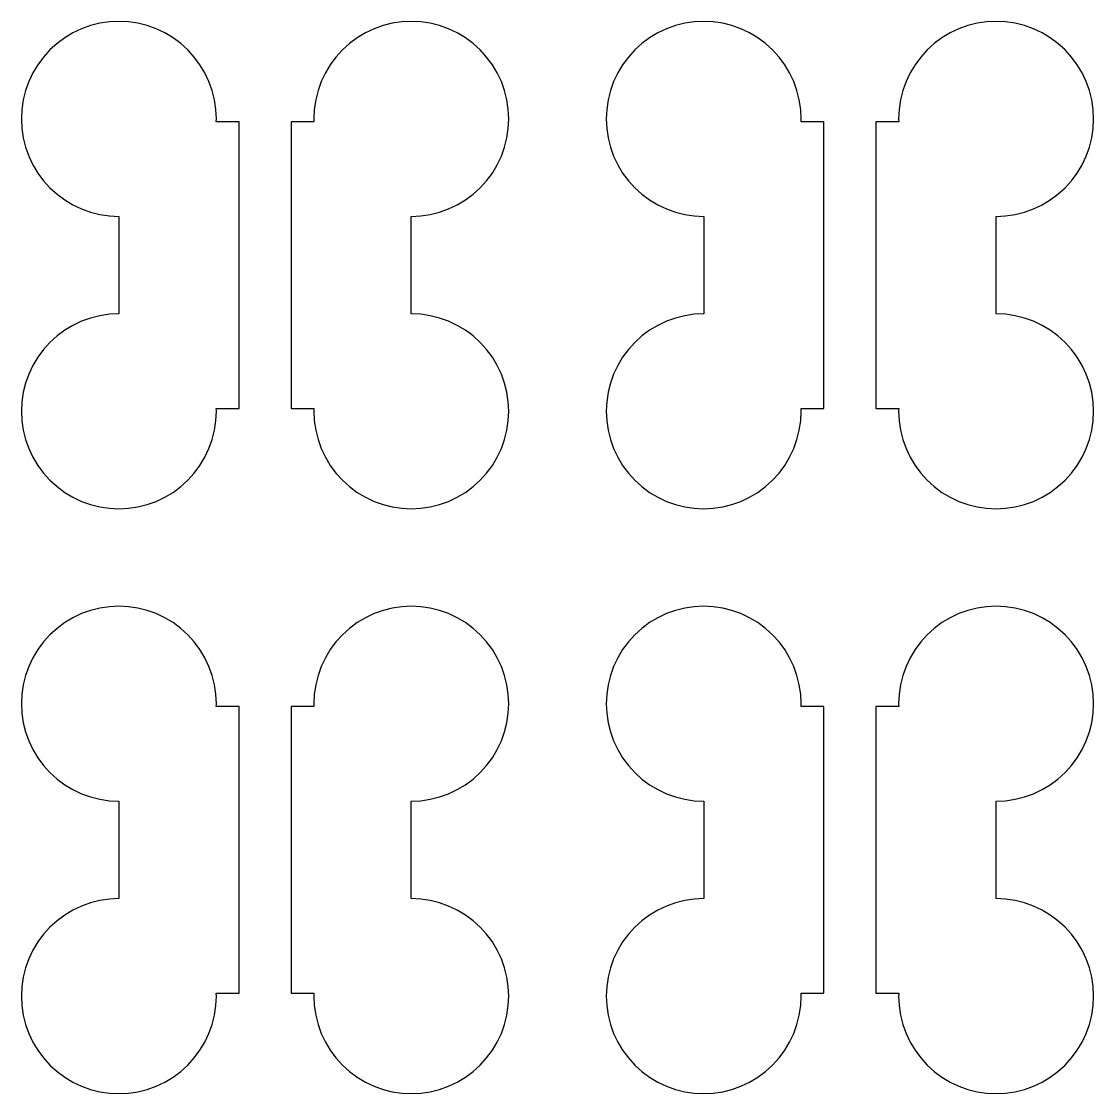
# Model space of a CAD drawing. Extents: x 0 to 72, y 0 to 108.
# Drawn here: x 18.75 to 35.25, y 9.75 to 26.25 of the extents above; entities that cross this region are included whole.
import ezdxf

# ---------------------------------------------------------------- set-up
doc = ezdxf.new("R2010")
doc.units = 0

msp = doc.modelspace()

# ---------------------------------------------------------------- linework, layer by layer
for p, q in [((20.103, 26.2428), (19.9574, 26.2212)), ((20.25, 26.25), (20.103, 26.2428)), ((20.397, 26.2428), (20.25, 26.25)), ((20.5426, 26.2212), (20.397, 26.2428)), ((24.603, 26.2428), (24.4574, 26.2212)), ((24.75, 26.25), (24.603, 26.2428)), ((24.897, 26.2428), (24.75, 26.25)), ((25.0426, 26.2212), (24.897, 26.2428)), ((29.103, 26.2428), (28.9574, 26.2212)), ((29.25, 26.25), (29.103, 26.2428)), ((29.397, 26.2428), (29.25, 26.25)), ((29.5426, 26.2212), (29.397, 26.2428)), ((33.603, 26.2428), (33.4574, 26.2212)), ((33.75, 26.25), (33.603, 26.2428)), ((33.897, 26.2428), (33.75, 26.25)), ((34.0426, 26.2212), (33.897, 26.2428)), ((19.5429, 26.0729), (19.4167, 25.9972)), ((19.676, 26.1358), (19.5429, 26.0729)), ((19.8146, 26.1854), (19.676, 26.1358)), ((19.9574, 26.2212), (19.8146, 26.1854)), ((20.6854, 26.1854), (20.5426, 26.2212)), ((20.824, 26.1358), (20.6854, 26.1854)), ((20.9571, 26.0729), (20.824, 26.1358)), ((21.0834, 25.9972), (20.9571, 26.0729)), ((24.0429, 26.0729), (23.9166, 25.9972)), ((24.176, 26.1358), (24.0429, 26.0729)), ((24.3146, 26.1854), (24.176, 26.1358)), ((24.4574, 26.2212), (24.3146, 26.1854)), ((25.1854, 26.1854), (25.0426, 26.2212)), ((25.324, 26.1358), (25.1854, 26.1854)), ((25.4571, 26.0729), (25.324, 26.1358)), ((25.5833, 25.9972), (25.4571, 26.0729)), ((28.5429, 26.0729), (28.4167, 25.9972)), ((28.676, 26.1358), (28.5429, 26.0729)), ((28.8146, 26.1854), (28.676, 26.1358)), ((28.9574, 26.2212), (28.8146, 26.1854)), ((29.6854, 26.1854), (29.5426, 26.2212)), ((29.824, 26.1358), (29.6854, 26.1854)), ((29.9571, 26.0729), (29.824, 26.1358)), ((30.0834, 25.9972), (29.9571, 26.0729)), ((33.0429, 26.0729), (32.9166, 25.9972)), ((33.176, 26.1358), (33.0429, 26.0729)), ((33.3146, 26.1854), (33.176, 26.1358)), ((33.4574, 26.2212), (33.3146, 26.1854)), ((34.1854, 26.1854), (34.0426, 26.2212)), ((34.324, 26.1358), (34.1854, 26.1854)), ((34.4571, 26.0729), (34.324, 26.1358)), ((34.5833, 25.9972), (34.4571, 26.0729)), ((19.2984, 25.9095), (19.1893, 25.8107)), ((19.4167, 25.9972), (19.2984, 25.9095)), ((21.2016, 25.9095), (21.0834, 25.9972)), ((21.3107, 25.8107), (21.2016, 25.9095)), ((23.7984, 25.9095), (23.6893, 25.8107)), ((23.9166, 25.9972), (23.7984, 25.9095)), ((25.7016, 25.9095), (25.5833, 25.9972)), ((25.8107, 25.8107), (25.7016, 25.9095)), ((28.2984, 25.9095), (28.1893, 25.8107)), ((28.4167, 25.9972), (28.2984, 25.9095)), ((30.2016, 25.9095), (30.0834, 25.9972)), ((30.3107, 25.8107), (30.2016, 25.9095)), ((32.7984, 25.9095), (32.6893, 25.8107)), ((32.9166, 25.9972), (32.7984, 25.9095)), ((34.7016, 25.9095), (34.5833, 25.9972)), ((34.8107, 25.8107), (34.7016, 25.9095)), ((19.1893, 25.8107), (19.0905, 25.7016)), ((21.4095, 25.7016), (21.3107, 25.8107)), ((23.6893, 25.8107), (23.5905, 25.7016)), ((25.9095, 25.7016), (25.8107, 25.8107)), ((28.1893, 25.8107), (28.0905, 25.7016)), ((30.4095, 25.7016), (30.3107, 25.8107)), ((32.6893, 25.8107), (32.5905, 25.7016)), ((34.9095, 25.7016), (34.8107, 25.8107)), ((19.0028, 25.5833), (18.9271, 25.4571)), ((19.0905, 25.7016), (19.0028, 25.5833)), ((21.4972, 25.5833), (21.4095, 25.7016)), ((21.5729, 25.4571), (21.4972, 25.5833)), ((23.5028, 25.5833), (23.4271, 25.4571)), ((23.5905, 25.7016), (23.5028, 25.5833)), ((25.9972, 25.5833), (25.9095, 25.7016)), ((26.0729, 25.4571), (25.9972, 25.5833)), ((28.0028, 25.5833), (27.9271, 25.4571)), ((28.0905, 25.7016), (28.0028, 25.5833)), ((30.4972, 25.5833), (30.4095, 25.7016)), ((30.5729, 25.4571), (30.4972, 25.5833)), ((32.5028, 25.5833), (32.4271, 25.4571)), ((32.5905, 25.7016), (32.5028, 25.5833)), ((34.9972, 25.5833), (34.9095, 25.7016)), ((35.0729, 25.4571), (34.9972, 25.5833)), ((18.9271, 25.4571), (18.8642, 25.324)), ((21.6358, 25.324), (21.5729, 25.4571)), ((23.4271, 25.4571), (23.3642, 25.324)), ((26.1358, 25.324), (26.0729, 25.4571)), ((27.9271, 25.4571), (27.8642, 25.324)), ((30.6358, 25.324), (30.5729, 25.4571)), ((32.4271, 25.4571), (32.3642, 25.324)), ((35.1358, 25.324), (35.0729, 25.4571)), ((18.8642, 25.324), (18.8146, 25.1854)), ((21.6854, 25.1854), (21.6358, 25.324)), ((23.3642, 25.324), (23.3146, 25.1854)), ((26.1854, 25.1854), (26.1358, 25.324)), ((27.8642, 25.324), (27.8146, 25.1854)), ((30.6854, 25.1854), (30.6358, 25.324)), ((32.3642, 25.324), (32.3146, 25.1854)), ((35.1854, 25.1854), (35.1358, 25.324)), ((18.8146, 25.1854), (18.7788, 25.0426)), ((21.7212, 25.0426), (21.6854, 25.1854)), ((23.3146, 25.1854), (23.2788, 25.0426)), ((26.2212, 25.0426), (26.1854, 25.1854)), ((27.8146, 25.1854), (27.7788, 25.0426)), ((30.7212, 25.0426), (30.6854, 25.1854)), ((32.3146, 25.1854), (32.2788, 25.0426)), ((35.2212, 25.0426), (35.1854, 25.1854)), ((18.7788, 25.0426), (18.7572, 24.897)), ((21.7428, 24.897), (21.7212, 25.0426)), ((23.2788, 25.0426), (23.2572, 24.897)), ((26.2428, 24.897), (26.2212, 25.0426)), ((27.7788, 25.0426), (27.7572, 24.897)), ((30.7428, 24.897), (30.7212, 25.0426)), ((32.2788, 25.0426), (32.2572, 24.897)), ((35.2428, 24.897), (35.2212, 25.0426)), ((18.7572, 24.897), (18.75, 24.75)), ((18.75, 24.75), (18.7572, 24.603)), ((21.75, 24.75), (21.7428, 24.897)), ((21.7478, 24.705), (21.75, 24.75)), ((23.2572, 24.897), (23.25, 24.75)), ((23.25, 24.75), (23.2522, 24.705)), ((26.25, 24.75), (26.2428, 24.897)), ((26.2428, 24.603), (26.25, 24.75)), ((27.7572, 24.897), (27.75, 24.75)), ((27.75, 24.75), (27.7572, 24.603)), ((30.75, 24.75), (30.7428, 24.897)), ((30.7478, 24.705), (30.75, 24.75)), ((32.2572, 24.897), (32.25, 24.75)), ((32.25, 24.75), (32.2522, 24.705)), ((35.25, 24.75), (35.2428, 24.897)), ((35.2428, 24.603), (35.25, 24.75)), ((18.7572, 24.603), (18.7788, 24.4574)), ((22.1, 24.705), (21.7478, 24.705)), ((22.1, 20.295), (22.1, 24.705)), ((23.2522, 24.705), (22.9, 24.705)), ((22.9, 24.705), (22.9, 20.295)), ((26.2212, 24.4574), (26.2428, 24.603)), ((27.7572, 24.603), (27.7788, 24.4574)), ((31.1, 24.705), (30.7478, 24.705)), ((31.1, 20.295), (31.1, 24.705)), ((32.2522, 24.705), (31.9, 24.705)), ((31.9, 24.705), (31.9, 20.295)), ((35.2212, 24.4574), (35.2428, 24.603)), ((18.7788, 24.4574), (18.8146, 24.3146)), ((26.1854, 24.3146), (26.2212, 24.4574)), ((27.7788, 24.4574), (27.8146, 24.3146)), ((35.1854, 24.3146), (35.2212, 24.4574)), ((18.8146, 24.3146), (18.8642, 24.176)), ((26.1358, 24.176), (26.1854, 24.3146)), ((27.8146, 24.3146), (27.8642, 24.176)), ((35.1358, 24.176), (35.1854, 24.3146)), ((18.8642, 24.176), (18.9271, 24.0429)), ((26.0729, 24.0429), (26.1358, 24.176)), ((27.8642, 24.176), (27.9271, 24.0429)), ((35.0729, 24.0429), (35.1358, 24.176)), ((18.9271, 24.0429), (19.0028, 23.9166)), ((25.9972, 23.9166), (26.0729, 24.0429)), ((27.9271, 24.0429), (28.0028, 23.9166)), ((34.9972, 23.9166), (35.0729, 24.0429)), ((19.0028, 23.9166), (19.0905, 23.7984)), ((19.0905, 23.7984), (19.1893, 23.6893)), ((25.8107, 23.6893), (25.9095, 23.7984)), ((25.9095, 23.7984), (25.9972, 23.9166)), ((28.0028, 23.9166), (28.0905, 23.7984)), ((28.0905, 23.7984), (28.1893, 23.6893)), ((34.8107, 23.6893), (34.9095, 23.7984)), ((34.9095, 23.7984), (34.9972, 23.9166)), ((19.1893, 23.6893), (19.2984, 23.5905)), ((25.7016, 23.5905), (25.8107, 23.6893)), ((28.1893, 23.6893), (28.2984, 23.5905)), ((34.7016, 23.5905), (34.8107, 23.6893)), ((19.2984, 23.5905), (19.4167, 23.5028)), ((19.4167, 23.5028), (19.5429, 23.4271)), ((25.4571, 23.4271), (25.5833, 23.5028)), ((25.5833, 23.5028), (25.7016, 23.5905)), ((28.2984, 23.5905), (28.4167, 23.5028)), ((28.4167, 23.5028), (28.5429, 23.4271)), ((34.4571, 23.4271), (34.5833, 23.5028)), ((34.5833, 23.5028), (34.7016, 23.5905)), ((19.5429, 23.4271), (19.676, 23.3642)), ((19.676, 23.3642), (19.8146, 23.3146)), ((19.8146, 23.3146), (19.9574, 23.2788)), ((19.9574, 23.2788), (20.103, 23.2572)), ((24.897, 23.2572), (25.0426, 23.2788)), ((25.0426, 23.2788), (25.1854, 23.3146)), ((25.1854, 23.3146), (25.324, 23.3642)), ((25.324, 23.3642), (25.4571, 23.4271)), ((28.5429, 23.4271), (28.676, 23.3642)), ((28.676, 23.3642), (28.8146, 23.3146)), ((28.8146, 23.3146), (28.9574, 23.2788)), ((28.9574, 23.2788), (29.103, 23.2572)), ((33.897, 23.2572), (34.0426, 23.2788)), ((34.0426, 23.2788), (34.1854, 23.3146)), ((34.1854, 23.3146), (34.324, 23.3642)), ((34.324, 23.3642), (34.4571, 23.4271)), ((20.103, 23.2572), (20.25, 23.25)), ((20.25, 23.25), (20.25, 21.75)), ((24.75, 23.25), (24.897, 23.2572)), ((24.75, 21.75), (24.75, 23.25)), ((29.103, 23.2572), (29.25, 23.25)), ((29.25, 23.25), (29.25, 21.75)), ((33.75, 23.25), (33.897, 23.2572)), ((33.75, 21.75), (33.75, 23.25)), ((19.676, 21.6358), (19.5429, 21.5729)), ((19.8146, 21.6854), (19.676, 21.6358)), ((19.9574, 21.7212), (19.8146, 21.6854)), ((20.103, 21.7428), (19.9574, 21.7212)), ((20.25, 21.75), (20.103, 21.7428)), ((24.897, 21.7428), (24.75, 21.75)), ((25.0426, 21.7212), (24.897, 21.7428)), ((25.1854, 21.6854), (25.0426, 21.7212)), ((25.324, 21.6358), (25.1854, 21.6854)), ((25.4571, 21.5729), (25.324, 21.6358)), ((28.676, 21.6358), (28.5429, 21.5729)), ((28.8146, 21.6854), (28.676, 21.6358)), ((28.9574, 21.7212), (28.8146, 21.6854)), ((29.103, 21.7428), (28.9574, 21.7212)), ((29.25, 21.75), (29.103, 21.7428)), ((33.897, 21.7428), (33.75, 21.75)), ((34.0426, 21.7212), (33.897, 21.7428)), ((34.1854, 21.6854), (34.0426, 21.7212)), ((34.324, 21.6358), (34.1854, 21.6854)), ((34.4571, 21.5729), (34.324, 21.6358)), ((19.4167, 21.4972), (19.2984, 21.4095)), ((19.5429, 21.5729), (19.4167, 21.4972)), ((25.5833, 21.4972), (25.4571, 21.5729)), ((25.7016, 21.4095), (25.5833, 21.4972)), ((28.4167, 21.4972), (28.2984, 21.4095)), ((28.5429, 21.5729), (28.4167, 21.4972)), ((34.5833, 21.4972), (34.4571, 21.5729)), ((34.7016, 21.4095), (34.5833, 21.4972)), ((19.1893, 21.3107), (19.0905, 21.2016)), ((19.2984, 21.4095), (19.1893, 21.3107)), ((25.8107, 21.3107), (25.7016, 21.4095)), ((25.9095, 21.2016), (25.8107, 21.3107)), ((28.1893, 21.3107), (28.0905, 21.2016)), ((28.2984, 21.4095), (28.1893, 21.3107)), ((34.8107, 21.3107), (34.7016, 21.4095)), ((34.9095, 21.2016), (34.8107, 21.3107)), ((19.0905, 21.2016), (19.0028, 21.0834)), ((25.9972, 21.0834), (25.9095, 21.2016)), ((28.0905, 21.2016), (28.0028, 21.0834)), ((34.9972, 21.0834), (34.9095, 21.2016)), ((18.9271, 20.9571), (18.8642, 20.824)), ((19.0028, 21.0834), (18.9271, 20.9571)), ((26.0729, 20.9571), (25.9972, 21.0834)), ((26.1358, 20.824), (26.0729, 20.9571)), ((27.9271, 20.9571), (27.8642, 20.824)), ((28.0028, 21.0834), (27.9271, 20.9571)), ((35.0729, 20.9571), (34.9972, 21.0834)), ((35.1358, 20.824), (35.0729, 20.9571)), ((18.8642, 20.824), (18.8146, 20.6854)), ((26.1854, 20.6854), (26.1358, 20.824)), ((27.8642, 20.824), (27.8146, 20.6854)), ((35.1854, 20.6854), (35.1358, 20.824)), ((18.8146, 20.6854), (18.7788, 20.5426)), ((26.2212, 20.5426), (26.1854, 20.6854)), ((27.8146, 20.6854), (27.7788, 20.5426)), ((35.2212, 20.5426), (35.1854, 20.6854)), ((18.7788, 20.5426), (18.7572, 20.397)), ((26.2428, 20.397), (26.2212, 20.5426)), ((27.7788, 20.5426), (27.7572, 20.397)), ((35.2428, 20.397), (35.2212, 20.5426)), ((18.7572, 20.397), (18.75, 20.25)), ((21.75, 20.25), (21.7478, 20.295)), ((21.7478, 20.295), (22.1, 20.295)), ((22.9, 20.295), (23.2522, 20.295)), ((23.2522, 20.295), (23.25, 20.25)), ((26.25, 20.25), (26.2428, 20.397)), ((27.7572, 20.397), (27.75, 20.25)), ((30.75, 20.25), (30.7478, 20.295)), ((30.7478, 20.295), (31.1, 20.295)), ((31.9, 20.295), (32.2522, 20.295)), ((32.2522, 20.295), (32.25, 20.25)), ((35.25, 20.25), (35.2428, 20.397)), ((18.75, 20.25), (18.7572, 20.103)), ((21.7428, 20.103), (21.75, 20.25)), ((23.25, 20.25), (23.2572, 20.103)), ((26.2428, 20.103), (26.25, 20.25)), ((27.75, 20.25), (27.7572, 20.103)), ((30.7428, 20.103), (30.75, 20.25)), ((32.25, 20.25), (32.2572, 20.103)), ((35.2428, 20.103), (35.25, 20.25)), ((18.7572, 20.103), (18.7788, 19.9574)), ((21.7212, 19.9574), (21.7428, 20.103)), ((23.2572, 20.103), (23.2788, 19.9574)), ((26.2212, 19.9574), (26.2428, 20.103)), ((27.7572, 20.103), (27.7788, 19.9574)), ((30.7212, 19.9574), (30.7428, 20.103)), ((32.2572, 20.103), (32.2788, 19.9574)), ((35.2212, 19.9574), (35.2428, 20.103)), ((18.7788, 19.9574), (18.8146, 19.8146)), ((18.8146, 19.8146), (18.8642, 19.676)), ((21.6358, 19.676), (21.6854, 19.8146)), ((21.6854, 19.8146), (21.7212, 19.9574)), ((23.2788, 19.9574), (23.3146, 19.8146)), ((23.3146, 19.8146), (23.3642, 19.676)), ((26.1358, 19.676), (26.1854, 19.8146)), ((26.1854, 19.8146), (26.2212, 19.9574)), ((27.7788, 19.9574), (27.8146, 19.8146)), ((27.8146, 19.8146), (27.8642, 19.676)), ((30.6358, 19.676), (30.6854, 19.8146)), ((30.6854, 19.8146), (30.7212, 19.9574)), ((32.2788, 19.9574), (32.3146, 19.8146)), ((32.3146, 19.8146), (32.3642, 19.676)), ((35.1358, 19.676), (35.1854, 19.8146)), ((35.1854, 19.8146), (35.2212, 19.9574)), ((18.8642, 19.676), (18.9271, 19.5429)), ((21.5729, 19.5429), (21.6358, 19.676)), ((23.3642, 19.676), (23.4271, 19.5429)), ((26.0729, 19.5429), (26.1358, 19.676)), ((27.8642, 19.676), (27.9271, 19.5429)), ((30.5729, 19.5429), (30.6358, 19.676)), ((32.3642, 19.676), (32.4271, 19.5429)), ((35.0729, 19.5429), (35.1358, 19.676)), ((18.9271, 19.5429), (19.0028, 19.4167)), ((21.4972, 19.4167), (21.5729, 19.5429)), ((23.4271, 19.5429), (23.5028, 19.4167)), ((25.9972, 19.4167), (26.0729, 19.5429)), ((27.9271, 19.5429), (28.0028, 19.4167)), ((30.4972, 19.4167), (30.5729, 19.5429)), ((32.4271, 19.5429), (32.5028, 19.4167)), ((34.9972, 19.4167), (35.0729, 19.5429)), ((19.0028, 19.4167), (19.0905, 19.2984)), ((21.4095, 19.2984), (21.4972, 19.4167)), ((23.5028, 19.4167), (23.5905, 19.2984)), ((25.9095, 19.2984), (25.9972, 19.4167)), ((28.0028, 19.4167), (28.0905, 19.2984)), ((30.4095, 19.2984), (30.4972, 19.4167)), ((32.5028, 19.4167), (32.5905, 19.2984)), ((34.9095, 19.2984), (34.9972, 19.4167)), ((19.0905, 19.2984), (19.1893, 19.1893)), ((19.1893, 19.1893), (19.2984, 19.0905)), ((21.2016, 19.0905), (21.3107, 19.1893)), ((21.3107, 19.1893), (21.4095, 19.2984)), ((23.5905, 19.2984), (23.6893, 19.1893)), ((23.6893, 19.1893), (23.7984, 19.0905)), ((25.7016, 19.0905), (25.8107, 19.1893)), ((25.8107, 19.1893), (25.9095, 19.2984)), ((28.0905, 19.2984), (28.1893, 19.1893)), ((28.1893, 19.1893), (28.2984, 19.0905)), ((30.2016, 19.0905), (30.3107, 19.1893)), ((30.3107, 19.1893), (30.4095, 19.2984)), ((32.5905, 19.2984), (32.6893, 19.1893)), ((32.6893, 19.1893), (32.7984, 19.0905)), ((34.7016, 19.0905), (34.8107, 19.1893)), ((34.8107, 19.1893), (34.9095, 19.2984)), ((19.2984, 19.0905), (19.4167, 19.0028)), ((19.4167, 19.0028), (19.5429, 18.9271)), ((20.9571, 18.9271), (21.0834, 19.0028)), ((21.0834, 19.0028), (21.2016, 19.0905)), ((23.7984, 19.0905), (23.9166, 19.0028)), ((23.9166, 19.0028), (24.0429, 18.9271)), ((25.4571, 18.9271), (25.5833, 19.0028)), ((25.5833, 19.0028), (25.7016, 19.0905)), ((28.2984, 19.0905), (28.4167, 19.0028)), ((28.4167, 19.0028), (28.5429, 18.9271)), ((29.9571, 18.9271), (30.0834, 19.0028)), ((30.0834, 19.0028), (30.2016, 19.0905)), ((32.7984, 19.0905), (32.9166, 19.0028)), ((32.9166, 19.0028), (33.0429, 18.9271)), ((34.4571, 18.9271), (34.5833, 19.0028)), ((34.5833, 19.0028), (34.7016, 19.0905)), ((19.5429, 18.9271), (19.676, 18.8642)), ((19.676, 18.8642), (19.8146, 18.8146)), ((19.8146, 18.8146), (19.9574, 18.7788)), ((20.5426, 18.7788), (20.6854, 18.8146)), ((20.6854, 18.8146), (20.824, 18.8642)), ((20.824, 18.8642), (20.9571, 18.9271)), ((24.0429, 18.9271), (24.176, 18.8642)), ((24.176, 18.8642), (24.3146, 18.8146)), ((24.3146, 18.8146), (24.4574, 18.7788)), ((25.0426, 18.7788), (25.1854, 18.8146)), ((25.1854, 18.8146), (25.324, 18.8642)), ((25.324, 18.8642), (25.4571, 18.9271)), ((28.5429, 18.9271), (28.676, 18.8642)), ((28.676, 18.8642), (28.8146, 18.8146)), ((28.8146, 18.8146), (28.9574, 18.7788)), ((29.5426, 18.7788), (29.6854, 18.8146)), ((29.6854, 18.8146), (29.824, 18.8642)), ((29.824, 18.8642), (29.9571, 18.9271)), ((33.0429, 18.9271), (33.176, 18.8642)), ((33.176, 18.8642), (33.3146, 18.8146)), ((33.3146, 18.8146), (33.4574, 18.7788)), ((34.0426, 18.7788), (34.1854, 18.8146)), ((34.1854, 18.8146), (34.324, 18.8642)), ((34.324, 18.8642), (34.4571, 18.9271)), ((19.9574, 18.7788), (20.103, 18.7572)), ((20.103, 18.7572), (20.25, 18.75)), ((20.25, 18.75), (20.397, 18.7572)), ((20.397, 18.7572), (20.5426, 18.7788)), ((24.4574, 18.7788), (24.603, 18.7572)), ((24.603, 18.7572), (24.75, 18.75)), ((24.75, 18.75), (24.897, 18.7572)), ((24.897, 18.7572), (25.0426, 18.7788)), ((28.9574, 18.7788), (29.103, 18.7572)), ((29.103, 18.7572), (29.25, 18.75)), ((29.25, 18.75), (29.397, 18.7572)), ((29.397, 18.7572), (29.5426, 18.7788)), ((33.4574, 18.7788), (33.603, 18.7572)), ((33.603, 18.7572), (33.75, 18.75)), ((33.75, 18.75), (33.897, 18.7572)), ((33.897, 18.7572), (34.0426, 18.7788)), ((19.8146, 17.1854), (19.676, 17.1358)), ((19.9574, 17.2212), (19.8146, 17.1854)), ((20.103, 17.2428), (19.9574, 17.2212)), ((20.25, 17.25), (20.103, 17.2428)), ((20.397, 17.2428), (20.25, 17.25)), ((20.5426, 17.2212), (20.397, 17.2428)), ((20.6854, 17.1854), (20.5426, 17.2212)), ((20.824, 17.1358), (20.6854, 17.1854)), ((24.3146, 17.1854), (24.176, 17.1358)), ((24.4574, 17.2212), (24.3146, 17.1854)), ((24.603, 17.2428), (24.4574, 17.2212)), ((24.75, 17.25), (24.603, 17.2428)), ((24.897, 17.2428), (24.75, 17.25)), ((25.0426, 17.2212), (24.897, 17.2428)), ((25.1854, 17.1854), (25.0426, 17.2212)), ((25.324, 17.1358), (25.1854, 17.1854)), ((28.8146, 17.1854), (28.676, 17.1358)), ((28.9574, 17.2212), (28.8146, 17.1854)), ((29.103, 17.2428), (28.9574, 17.2212)), ((29.25, 17.25), (29.103, 17.2428)), ((29.397, 17.2428), (29.25, 17.25)), ((29.5426, 17.2212), (29.397, 17.2428)), ((29.6854, 17.1854), (29.5426, 17.2212)), ((29.824, 17.1358), (29.6854, 17.1854)), ((33.3146, 17.1854), (33.176, 17.1358)), ((33.4574, 17.2212), (33.3146, 17.1854)), ((33.603, 17.2428), (33.4574, 17.2212)), ((33.75, 17.25), (33.603, 17.2428)), ((33.897, 17.2428), (33.75, 17.25)), ((34.0426, 17.2212), (33.897, 17.2428)), ((34.1854, 17.1854), (34.0426, 17.2212)), ((34.324, 17.1358), (34.1854, 17.1854)), ((19.4167, 16.9972), (19.2984, 16.9095)), ((19.5429, 17.0729), (19.4167, 16.9972)), ((19.676, 17.1358), (19.5429, 17.0729)), ((20.9571, 17.0729), (20.824, 17.1358)), ((21.0834, 16.9972), (20.9571, 17.0729)), ((21.2016, 16.9095), (21.0834, 16.9972)), ((23.9166, 16.9972), (23.7984, 16.9095)), ((24.0429, 17.0729), (23.9166, 16.9972)), ((24.176, 17.1358), (24.0429, 17.0729)), ((25.4571, 17.0729), (25.324, 17.1358)), ((25.5833, 16.9972), (25.4571, 17.0729)), ((25.7016, 16.9095), (25.5833, 16.9972)), ((28.4167, 16.9972), (28.2984, 16.9095)), ((28.5429, 17.0729), (28.4167, 16.9972)), ((28.676, 17.1358), (28.5429, 17.0729)), ((29.9571, 17.0729), (29.824, 17.1358)), ((30.0834, 16.9972), (29.9571, 17.0729)), ((30.2016, 16.9095), (30.0834, 16.9972)), ((32.9166, 16.9972), (32.7984, 16.9095)), ((33.0429, 17.0729), (32.9166, 16.9972)), ((33.176, 17.1358), (33.0429, 17.0729)), ((34.4571, 17.0729), (34.324, 17.1358)), ((34.5833, 16.9972), (34.4571, 17.0729)), ((34.7016, 16.9095), (34.5833, 16.9972)), ((19.2984, 16.9095), (19.1893, 16.8107)), ((21.3107, 16.8107), (21.2016, 16.9095)), ((23.7984, 16.9095), (23.6893, 16.8107)), ((25.8107, 16.8107), (25.7016, 16.9095)), ((28.2984, 16.9095), (28.1893, 16.8107)), ((30.3107, 16.8107), (30.2016, 16.9095)), ((32.7984, 16.9095), (32.6893, 16.8107)), ((34.8107, 16.8107), (34.7016, 16.9095)), ((19.0905, 16.7016), (19.0028, 16.5833)), ((19.1893, 16.8107), (19.0905, 16.7016)), ((21.4095, 16.7016), (21.3107, 16.8107)), ((21.4972, 16.5833), (21.4095, 16.7016)), ((23.5905, 16.7016), (23.5028, 16.5833)), ((23.6893, 16.8107), (23.5905, 16.7016)), ((25.9095, 16.7016), (25.8107, 16.8107)), ((25.9972, 16.5833), (25.9095, 16.7016)), ((28.0905, 16.7016), (28.0028, 16.5833)), ((28.1893, 16.8107), (28.0905, 16.7016)), ((30.4095, 16.7016), (30.3107, 16.8107)), ((30.4972, 16.5833), (30.4095, 16.7016)), ((32.5905, 16.7016), (32.5028, 16.5833)), ((32.6893, 16.8107), (32.5905, 16.7016)), ((34.9095, 16.7016), (34.8107, 16.8107)), ((34.9972, 16.5833), (34.9095, 16.7016)), ((19.0028, 16.5833), (18.9271, 16.4571)), ((21.5729, 16.4571), (21.4972, 16.5833)), ((23.5028, 16.5833), (23.4271, 16.4571)), ((26.0729, 16.4571), (25.9972, 16.5833)), ((28.0028, 16.5833), (27.9271, 16.4571)), ((30.5729, 16.4571), (30.4972, 16.5833)), ((32.5028, 16.5833), (32.4271, 16.4571)), ((35.0729, 16.4571), (34.9972, 16.5833)), ((18.9271, 16.4571), (18.8642, 16.324)), ((21.6358, 16.324), (21.5729, 16.4571)), ((23.4271, 16.4571), (23.3642, 16.324)), ((26.1358, 16.324), (26.0729, 16.4571)), ((27.9271, 16.4571), (27.8642, 16.324)), ((30.6358, 16.324), (30.5729, 16.4571)), ((32.4271, 16.4571), (32.3642, 16.324)), ((35.1358, 16.324), (35.0729, 16.4571)), ((18.8146, 16.1854), (18.7788, 16.0426)), ((18.8642, 16.324), (18.8146, 16.1854)), ((21.6854, 16.1854), (21.6358, 16.324)), ((21.7212, 16.0426), (21.6854, 16.1854)), ((23.3146, 16.1854), (23.2788, 16.0426)), ((23.3642, 16.324), (23.3146, 16.1854)), ((26.1854, 16.1854), (26.1358, 16.324)), ((26.2212, 16.0426), (26.1854, 16.1854)), ((27.8146, 16.1854), (27.7788, 16.0426)), ((27.8642, 16.324), (27.8146, 16.1854)), ((30.6854, 16.1854), (30.6358, 16.324)), ((30.7212, 16.0426), (30.6854, 16.1854)), ((32.3146, 16.1854), (32.2788, 16.0426)), ((32.3642, 16.324), (32.3146, 16.1854)), ((35.1854, 16.1854), (35.1358, 16.324)), ((35.2212, 16.0426), (35.1854, 16.1854)), ((18.7788, 16.0426), (18.7572, 15.897)), ((21.7428, 15.897), (21.7212, 16.0426)), ((23.2788, 16.0426), (23.2572, 15.897)), ((26.2428, 15.897), (26.2212, 16.0426)), ((27.7788, 16.0426), (27.7572, 15.897)), ((30.7428, 15.897), (30.7212, 16.0426)), ((32.2788, 16.0426), (32.2572, 15.897)), ((35.2428, 15.897), (35.2212, 16.0426)), ((18.7572, 15.897), (18.75, 15.75)), ((21.75, 15.75), (21.7428, 15.897)), ((23.2572, 15.897), (23.25, 15.75)), ((26.25, 15.75), (26.2428, 15.897)), ((27.7572, 15.897), (27.75, 15.75)), ((30.75, 15.75), (30.7428, 15.897)), ((32.2572, 15.897), (32.25, 15.75)), ((35.25, 15.75), (35.2428, 15.897)), ((18.75, 15.75), (18.7572, 15.603)), ((21.7478, 15.705), (21.75, 15.75)), ((22.1, 15.705), (21.7478, 15.705)), ((22.1, 11.295), (22.1, 15.705)), ((23.2522, 15.705), (22.9, 15.705)), ((22.9, 15.705), (22.9, 11.295)), ((23.25, 15.75), (23.2522, 15.705)), ((26.2428, 15.603), (26.25, 15.75)), ((27.75, 15.75), (27.7572, 15.603)), ((30.7478, 15.705), (30.75, 15.75)), ((31.1, 15.705), (30.7478, 15.705)), ((31.1, 11.295), (31.1, 15.705)), ((32.2522, 15.705), (31.9, 15.705)), ((31.9, 15.705), (31.9, 11.295)), ((32.25, 15.75), (32.2522, 15.705)), ((35.2428, 15.603), (35.25, 15.75)), ((18.7572, 15.603), (18.7788, 15.4574)), ((26.2212, 15.4574), (26.2428, 15.603)), ((27.7572, 15.603), (27.7788, 15.4574)), ((35.2212, 15.4574), (35.2428, 15.603)), ((18.7788, 15.4574), (18.8146, 15.3146)), ((26.1854, 15.3146), (26.2212, 15.4574)), ((27.7788, 15.4574), (27.8146, 15.3146)), ((35.1854, 15.3146), (35.2212, 15.4574)), ((18.8146, 15.3146), (18.8642, 15.176)), ((26.1358, 15.176), (26.1854, 15.3146)), ((27.8146, 15.3146), (27.8642, 15.176)), ((35.1358, 15.176), (35.1854, 15.3146)), ((18.8642, 15.176), (18.9271, 15.0429)), ((18.9271, 15.0429), (19.0028, 14.9166)), ((25.9972, 14.9166), (26.0729, 15.0429)), ((26.0729, 15.0429), (26.1358, 15.176)), ((27.8642, 15.176), (27.9271, 15.0429)), ((27.9271, 15.0429), (28.0028, 14.9166)), ((34.9972, 14.9166), (35.0729, 15.0429)), ((35.0729, 15.0429), (35.1358, 15.176)), ((19.0028, 14.9166), (19.0905, 14.7984)), ((25.9095, 14.7984), (25.9972, 14.9166)), ((28.0028, 14.9166), (28.0905, 14.7984)), ((34.9095, 14.7984), (34.9972, 14.9166)), ((19.0905, 14.7984), (19.1893, 14.6893)), ((19.1893, 14.6893), (19.2984, 14.5905)), ((25.7016, 14.5905), (25.8107, 14.6893)), ((25.8107, 14.6893), (25.9095, 14.7984)), ((28.0905, 14.7984), (28.1893, 14.6893)), ((28.1893, 14.6893), (28.2984, 14.5905)), ((34.7016, 14.5905), (34.8107, 14.6893)), ((34.8107, 14.6893), (34.9095, 14.7984)), ((19.2984, 14.5905), (19.4167, 14.5028)), ((25.5833, 14.5028), (25.7016, 14.5905)), ((28.2984, 14.5905), (28.4167, 14.5028)), ((34.5833, 14.5028), (34.7016, 14.5905)), ((19.4167, 14.5028), (19.5429, 14.4271)), ((19.5429, 14.4271), (19.676, 14.3642)), ((19.676, 14.3642), (19.8146, 14.3146)), ((25.1854, 14.3146), (25.324, 14.3642)), ((25.324, 14.3642), (25.4571, 14.4271)), ((25.4571, 14.4271), (25.5833, 14.5028)), ((28.4167, 14.5028), (28.5429, 14.4271)), ((28.5429, 14.4271), (28.676, 14.3642)), ((28.676, 14.3642), (28.8146, 14.3146)), ((34.1854, 14.3146), (34.324, 14.3642)), ((34.324, 14.3642), (34.4571, 14.4271)), ((34.4571, 14.4271), (34.5833, 14.5028)), ((19.8146, 14.3146), (19.9574, 14.2788)), ((19.9574, 14.2788), (20.103, 14.2572)), ((20.103, 14.2572), (20.25, 14.25)), ((20.25, 14.25), (20.25, 12.75)), ((24.75, 14.25), (24.897, 14.2572)), ((24.75, 12.75), (24.75, 14.25)), ((24.897, 14.2572), (25.0426, 14.2788)), ((25.0426, 14.2788), (25.1854, 14.3146)), ((28.8146, 14.3146), (28.9574, 14.2788)), ((28.9574, 14.2788), (29.103, 14.2572)), ((29.103, 14.2572), (29.25, 14.25)), ((29.25, 14.25), (29.25, 12.75)), ((33.75, 14.25), (33.897, 14.2572)), ((33.75, 12.75), (33.75, 14.25)), ((33.897, 14.2572), (34.0426, 14.2788)), ((34.0426, 14.2788), (34.1854, 14.3146)), ((19.9574, 12.7212), (19.8146, 12.6854)), ((20.103, 12.7428), (19.9574, 12.7212)), ((20.25, 12.75), (20.103, 12.7428)), ((24.897, 12.7428), (24.75, 12.75)), ((25.0426, 12.7212), (24.897, 12.7428)), ((25.1854, 12.6854), (25.0426, 12.7212)), ((28.9574, 12.7212), (28.8146, 12.6854)), ((29.103, 12.7428), (28.9574, 12.7212)), ((29.25, 12.75), (29.103, 12.7428)), ((33.897, 12.7428), (33.75, 12.75)), ((34.0426, 12.7212), (33.897, 12.7428)), ((34.1854, 12.6854), (34.0426, 12.7212)), ((19.5429, 12.5729), (19.4167, 12.4972)), ((19.676, 12.6358), (19.5429, 12.5729)), ((19.8146, 12.6854), (19.676, 12.6358)), ((25.324, 12.6358), (25.1854, 12.6854)), ((25.4571, 12.5729), (25.324, 12.6358)), ((25.5833, 12.4972), (25.4571, 12.5729)), ((28.5429, 12.5729), (28.4167, 12.4972)), ((28.676, 12.6358), (28.5429, 12.5729)), ((28.8146, 12.6854), (28.676, 12.6358)), ((34.324, 12.6358), (34.1854, 12.6854)), ((34.4571, 12.5729), (34.324, 12.6358)), ((34.5833, 12.4972), (34.4571, 12.5729)), ((19.2984, 12.4095), (19.1893, 12.3107)), ((19.4167, 12.4972), (19.2984, 12.4095)), ((25.7016, 12.4095), (25.5833, 12.4972)), ((25.8107, 12.3107), (25.7016, 12.4095)), ((28.2984, 12.4095), (28.1893, 12.3107)), ((28.4167, 12.4972), (28.2984, 12.4095)), ((34.7016, 12.4095), (34.5833, 12.4972)), ((34.8107, 12.3107), (34.7016, 12.4095)), ((19.1893, 12.3107), (19.0905, 12.2016)), ((25.9095, 12.2016), (25.8107, 12.3107)), ((28.1893, 12.3107), (28.0905, 12.2016)), ((34.9095, 12.2016), (34.8107, 12.3107)), ((19.0028, 12.0834), (18.9271, 11.9571)), ((19.0905, 12.2016), (19.0028, 12.0834)), ((25.9972, 12.0834), (25.9095, 12.2016)), ((26.0729, 11.9571), (25.9972, 12.0834)), ((28.0028, 12.0834), (27.9271, 11.9571)), ((28.0905, 12.2016), (28.0028, 12.0834)), ((34.9972, 12.0834), (34.9095, 12.2016)), ((35.0729, 11.9571), (34.9972, 12.0834)), ((18.9271, 11.9571), (18.8642, 11.824)), ((26.1358, 11.824), (26.0729, 11.9571)), ((27.9271, 11.9571), (27.8642, 11.824)), ((35.1358, 11.824), (35.0729, 11.9571)), ((18.8642, 11.824), (18.8146, 11.6854)), ((26.1854, 11.6854), (26.1358, 11.824)), ((27.8642, 11.824), (27.8146, 11.6854)), ((35.1854, 11.6854), (35.1358, 11.824)), ((18.8146, 11.6854), (18.7788, 11.5426)), ((26.2212, 11.5426), (26.1854, 11.6854)), ((27.8146, 11.6854), (27.7788, 11.5426)), ((35.2212, 11.5426), (35.1854, 11.6854)), ((18.7572, 11.397), (18.75, 11.25)), ((18.7788, 11.5426), (18.7572, 11.397)), ((26.2428, 11.397), (26.2212, 11.5426)), ((26.25, 11.25), (26.2428, 11.397)), ((27.7572, 11.397), (27.75, 11.25)), ((27.7788, 11.5426), (27.7572, 11.397)), ((35.2428, 11.397), (35.2212, 11.5426)), ((35.25, 11.25), (35.2428, 11.397)), ((18.75, 11.25), (18.7572, 11.103)), ((21.7428, 11.103), (21.75, 11.25)), ((21.75, 11.25), (21.7478, 11.295)), ((21.7478, 11.295), (22.1, 11.295)), ((22.9, 11.295), (23.2522, 11.295)), ((23.2522, 11.295), (23.25, 11.25)), ((23.25, 11.25), (23.2572, 11.103)), ((26.2428, 11.103), (26.25, 11.25)), ((27.75, 11.25), (27.7572, 11.103)), ((30.7428, 11.103), (30.75, 11.25)), ((30.75, 11.25), (30.7478, 11.295)), ((30.7478, 11.295), (31.1, 11.295)), ((31.9, 11.295), (32.2522, 11.295)), ((32.2522, 11.295), (32.25, 11.25)), ((32.25, 11.25), (32.2572, 11.103)), ((35.2428, 11.103), (35.25, 11.25)), ((18.7572, 11.103), (18.7788, 10.9574)), ((21.7212, 10.9574), (21.7428, 11.103)), ((23.2572, 11.103), (23.2788, 10.9574)), ((26.2212, 10.9574), (26.2428, 11.103)), ((27.7572, 11.103), (27.7788, 10.9574)), ((30.7212, 10.9574), (30.7428, 11.103)), ((32.2572, 11.103), (32.2788, 10.9574)), ((35.2212, 10.9574), (35.2428, 11.103)), ((18.7788, 10.9574), (18.8146, 10.8146)), ((21.6854, 10.8146), (21.7212, 10.9574)), ((23.2788, 10.9574), (23.3146, 10.8146)), ((26.1854, 10.8146), (26.2212, 10.9574)), ((27.7788, 10.9574), (27.8146, 10.8146)), ((30.6854, 10.8146), (30.7212, 10.9574)), ((32.2788, 10.9574), (32.3146, 10.8146)), ((35.1854, 10.8146), (35.2212, 10.9574)), ((18.8146, 10.8146), (18.8642, 10.676)), ((21.6358, 10.676), (21.6854, 10.8146)), ((23.3146, 10.8146), (23.3642, 10.676)), ((26.1358, 10.676), (26.1854, 10.8146)), ((27.8146, 10.8146), (27.8642, 10.676)), ((30.6358, 10.676), (30.6854, 10.8146)), ((32.3146, 10.8146), (32.3642, 10.676)), ((35.1358, 10.676), (35.1854, 10.8146)), ((18.8642, 10.676), (18.9271, 10.5429)), ((21.5729, 10.5429), (21.6358, 10.676)), ((23.3642, 10.676), (23.4271, 10.5429)), ((26.0729, 10.5429), (26.1358, 10.676)), ((27.8642, 10.676), (27.9271, 10.5429)), ((30.5729, 10.5429), (30.6358, 10.676)), ((32.3642, 10.676), (32.4271, 10.5429)), ((35.0729, 10.5429), (35.1358, 10.676)), ((18.9271, 10.5429), (19.0028, 10.4167)), ((19.0028, 10.4167), (19.0905, 10.2984)), ((21.4095, 10.2984), (21.4972, 10.4167)), ((21.4972, 10.4167), (21.5729, 10.5429)), ((23.4271, 10.5429), (23.5028, 10.4167)), ((23.5028, 10.4167), (23.5905, 10.2984)), ((25.9095, 10.2984), (25.9972, 10.4167)), ((25.9972, 10.4167), (26.0729, 10.5429)), ((27.9271, 10.5429), (28.0028, 10.4167)), ((28.0028, 10.4167), (28.0905, 10.2984)), ((30.4095, 10.2984), (30.4972, 10.4167)), ((30.4972, 10.4167), (30.5729, 10.5429)), ((32.4271, 10.5429), (32.5028, 10.4167)), ((32.5028, 10.4167), (32.5905, 10.2984)), ((34.9095, 10.2984), (34.9972, 10.4167)), ((34.9972, 10.4167), (35.0729, 10.5429)), ((19.0905, 10.2984), (19.1893, 10.1893)), ((21.3107, 10.1893), (21.4095, 10.2984)), ((23.5905, 10.2984), (23.6893, 10.1893)), ((25.8107, 10.1893), (25.9095, 10.2984)), ((28.0905, 10.2984), (28.1893, 10.1893)), ((30.3107, 10.1893), (30.4095, 10.2984)), ((32.5905, 10.2984), (32.6893, 10.1893)), ((34.8107, 10.1893), (34.9095, 10.2984)), ((19.1893, 10.1893), (19.2984, 10.0905)), ((19.2984, 10.0905), (19.4167, 10.0028)), ((21.0834, 10.0028), (21.2016, 10.0905)), ((21.2016, 10.0905), (21.3107, 10.1893)), ((23.6893, 10.1893), (23.7984, 10.0905)), ((23.7984, 10.0905), (23.9166, 10.0028)), ((25.5833, 10.0028), (25.7016, 10.0905)), ((25.7016, 10.0905), (25.8107, 10.1893)), ((28.1893, 10.1893), (28.2984, 10.0905)), ((28.2984, 10.0905), (28.4167, 10.0028)), ((30.0834, 10.0028), (30.2016, 10.0905)), ((30.2016, 10.0905), (30.3107, 10.1893)), ((32.6893, 10.1893), (32.7984, 10.0905)), ((32.7984, 10.0905), (32.9166, 10.0028)), ((34.5833, 10.0028), (34.7016, 10.0905)), ((34.7016, 10.0905), (34.8107, 10.1893)), ((19.4167, 10.0028), (19.5429, 9.92712)), ((19.5429, 9.92712), (19.676, 9.86418)), ((20.824, 9.86418), (20.9571, 9.92712)), ((20.9571, 9.92712), (21.0834, 10.0028)), ((23.9166, 10.0028), (24.0429, 9.92712)), ((24.0429, 9.92712), (24.176, 9.86418)), ((25.324, 9.86418), (25.4571, 9.92712)), ((25.4571, 9.92712), (25.5833, 10.0028)), ((28.4167, 10.0028), (28.5429, 9.92712)), ((28.5429, 9.92712), (28.676, 9.86418)), ((29.824, 9.86418), (29.9571, 9.92712)), ((29.9571, 9.92712), (30.0834, 10.0028)), ((32.9166, 10.0028), (33.0429, 9.92712)), ((33.0429, 9.92712), (33.176, 9.86418)), ((34.324, 9.86418), (34.4571, 9.92712)), ((34.4571, 9.92712), (34.5833, 10.0028)), ((19.676, 9.86418), (19.8146, 9.81459)), ((19.8146, 9.81459), (19.9574, 9.77882)), ((19.9574, 9.77882), (20.103, 9.75723)), ((20.103, 9.75723), (20.25, 9.75)), ((20.25, 9.75), (20.397, 9.75723)), ((20.397, 9.75723), (20.5426, 9.77882)), ((20.5426, 9.77882), (20.6854, 9.81459)), ((20.6854, 9.81459), (20.824, 9.86418)), ((24.176, 9.86418), (24.3146, 9.81459)), ((24.3146, 9.81459), (24.4574, 9.77882)), ((24.4574, 9.77882), (24.603, 9.75723)), ((24.603, 9.75723), (24.75, 9.75)), ((24.75, 9.75), (24.897, 9.75723)), ((24.897, 9.75723), (25.0426, 9.77882)), ((25.0426, 9.77882), (25.1854, 9.81459)), ((25.1854, 9.81459), (25.324, 9.86418)), ((28.676, 9.86418), (28.8146, 9.81459)), ((28.8146, 9.81459), (28.9574, 9.77882)), ((28.9574, 9.77882), (29.103, 9.75723)), ((29.103, 9.75723), (29.25, 9.75)), ((29.25, 9.75), (29.397, 9.75723)), ((29.397, 9.75723), (29.5426, 9.77882)), ((29.5426, 9.77882), (29.6854, 9.81459)), ((29.6854, 9.81459), (29.824, 9.86418)), ((33.176, 9.86418), (33.3146, 9.81459)), ((33.3146, 9.81459), (33.4574, 9.77882)), ((33.4574, 9.77882), (33.603, 9.75723)), ((33.603, 9.75723), (33.75, 9.75)), ((33.75, 9.75), (33.897, 9.75723)), ((33.897, 9.75723), (34.0426, 9.77882)), ((34.0426, 9.77882), (34.1854, 9.81459)), ((34.1854, 9.81459), (34.324, 9.86418))]:
    msp.add_line(p, q)

doc.saveas('drawing.dxf')
